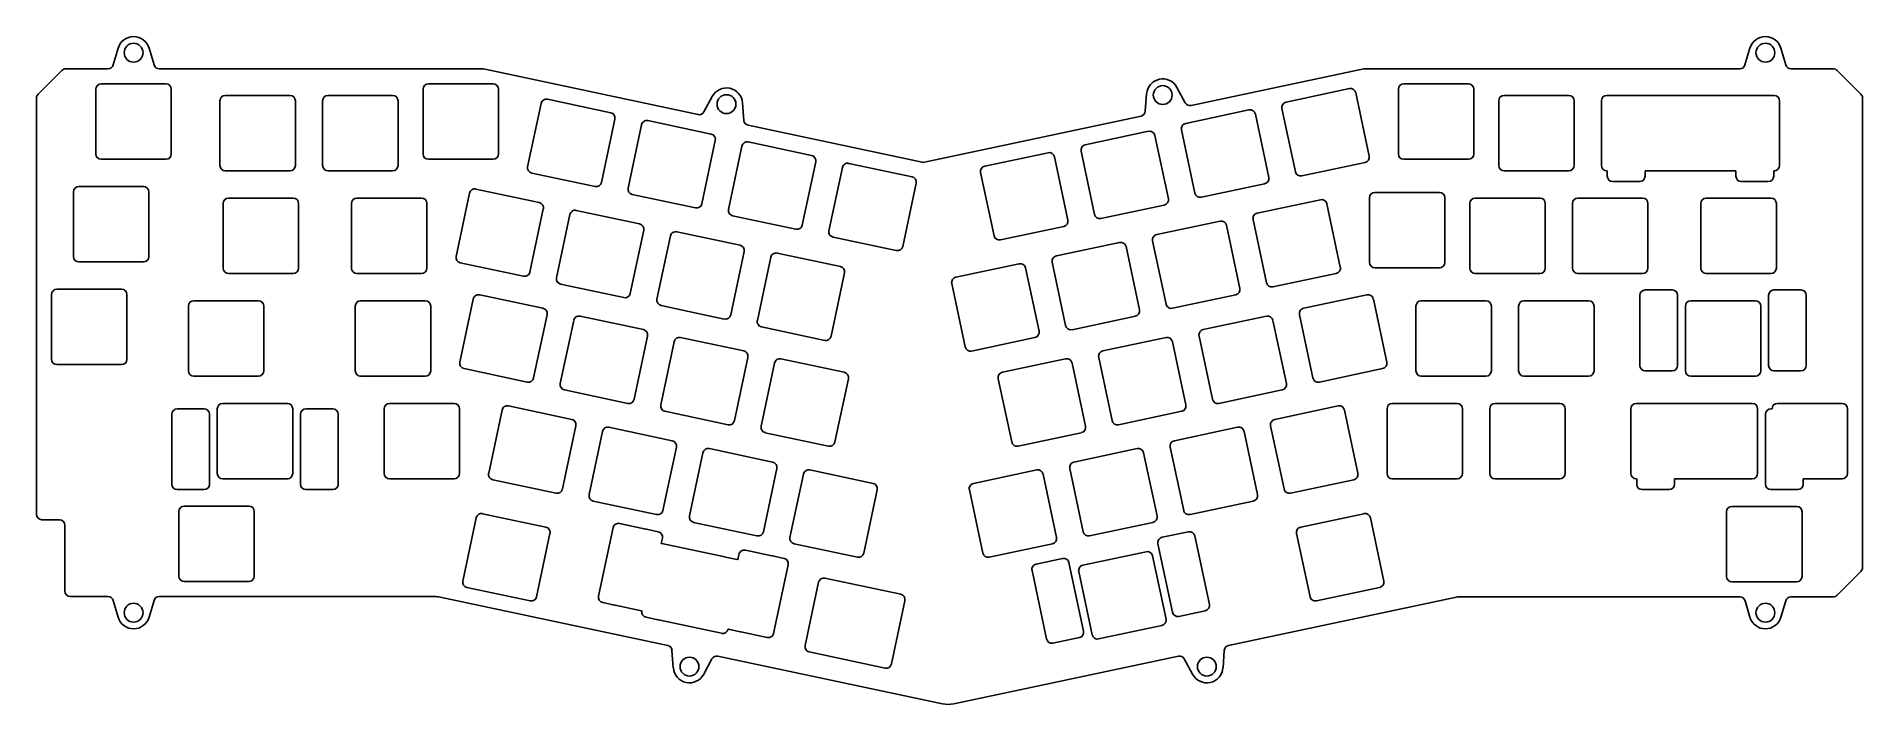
# Model space of a CAD drawing. Header units: millimetres. Extents: x -10 to 329, y -108 to 16.
import ezdxf

# ---------------------------------------------------------------- set-up
doc = ezdxf.new("R2010")
doc.units = ezdxf.units.MM

msp = doc.modelspace()

# ---------------------------------------------------------------- linework, layer by layer
at = {"color": 7, "linetype": 'Continuous', "lineweight": 25}
for p, q in [((5.35, 13.62), (4.44, 10.5)), ((12.02, 10.5), (11.11, 13.62)), ((308.13, 13.62), (307.22, 10.5)), ((314.8, 10.5), (313.89, 13.62)), ((-5.07, 9.49), (-9.49, 5.07)), ((-4.37, 9.78), (3.48, 9.78)), ((2.23, 7), (14.23, 7)), ((12.98, 9.78), (72.94, 9.78)), ((62.94, 7), (74.94, 7)), ((73.15, 9.76), (112.97, 1.29)), ((204.45, 2.98), (236.47, 9.78)), ((236.47, 9.78), (306.26, 9.78)), ((243.9, 7), (255.9, 7)), ((315.76, 9.78), (323.6, 9.78)), ((328.73, 5.07), (324.31, 9.49)), ((-9.78, -72.87), (-9.78, 4.37)), ((1.23, 6), (1.23, -6)), ((15.23, 6), (15.23, -6)), ((24.25, 3.86), (24.25, -8.14)), ((25.25, 4.86), (37.25, 4.86)), ((38.25, 3.86), (38.25, -8.14)), ((43.3, 3.86), (43.3, -8.14)), ((44.3, 4.86), (56.3, 4.86)), ((57.3, 3.86), (57.3, -8.14)), ((61.94, 6), (61.94, -6)), ((75.94, 6), (75.94, -6)), ((85.03, 4.13), (96.76, 1.64)), ((114.06, 1.8), (115.6, 4.66)), ((121.23, 3.46), (121.47, 0.22)), ((195.95, 1.9), (196.19, 5.15)), ((201.83, 6.34), (203.36, 3.48)), ((222.08, 3.62), (233.81, 6.11)), ((235, 5.34), (237.49, -6.39)), ((242.9, 6), (242.9, -6)), ((256.9, 6), (256.9, -6)), ((261.53, 3.86), (261.53, -8.14)), ((262.53, 4.86), (274.53, 4.86)), ((275.53, 3.86), (275.53, -8.14)), ((280.58, 3.86), (280.58, -8.14)), ((281.58, 4.86), (312.63, 4.86)), ((313.63, 3.86), (313.63, -8.14)), ((329.02, -82.75), (329.02, 4.37)), ((83.84, 3.36), (81.35, -8.37)), ((97.53, 0.45), (95.04, -11.28)), ((103.66, 0.17), (115.4, -2.32)), ((154.97, -7.54), (195.16, 1)), ((203.44, -0.34), (215.18, 2.15)), ((216.37, 1.38), (218.86, -10.35)), ((221.31, 2.43), (223.8, -9.3)), ((102.47, -0.6), (99.98, -12.33)), ((122.26, -0.68), (154.55, -7.54)), ((184.81, -4.3), (196.55, -1.81)), ((197.73, -2.58), (200.23, -14.31)), ((202.67, -1.53), (205.17, -13.26)), ((116.17, -3.51), (113.67, -15.24)), ((121.11, -4.56), (118.61, -16.29)), ((122.29, -3.79), (134.03, -6.28)), ((166.17, -8.26), (177.91, -5.77)), ((179.1, -6.54), (181.59, -18.28)), ((184.04, -5.49), (186.53, -17.23)), ((2.23, -7), (14.23, -7)), ((25.25, -9.14), (37.25, -9.14)), ((44.3, -9.14), (56.3, -9.14)), ((62.94, -7), (74.94, -7)), ((82.12, -9.56), (93.85, -12.05)), ((134.8, -7.47), (132.31, -19.21)), ((139.74, -8.52), (137.25, -20.26)), ((140.93, -7.75), (152.67, -10.24)), ((165.4, -9.45), (167.9, -21.19)), ((224.99, -10.07), (236.72, -7.58)), ((243.9, -7), (255.9, -7)), ((262.53, -9.14), (274.53, -9.14)), ((281.58, -9.14), (281.67, -9.14)), ((281.67, -9.14), (281.67, -10.14)), ((288.67, -10.14), (288.67, -9.14)), ((288.67, -9.14), (305.54, -9.14)), ((305.54, -9.14), (305.54, -10.14)), ((312.54, -10.14), (312.54, -9.14)), ((312.54, -9.14), (312.63, -9.14)), ((-2.93, -13.05), (-2.93, -25.05)), ((-1.93, -12.05), (10.07, -12.05)), ((11.07, -13.05), (11.07, -25.05)), ((70.56, -13.29), (68.07, -25.02)), ((71.75, -12.52), (83.48, -15.01)), ((100.75, -13.52), (112.49, -16.02)), ((153.44, -11.43), (150.94, -23.17)), ((206.35, -14.04), (218.09, -11.54)), ((238.54, -13.13), (250.54, -13.13)), ((282.67, -11.14), (287.67, -11.14)), ((306.54, -11.14), (311.54, -11.14)), ((24.85, -15.19), (24.85, -27.19)), ((25.85, -14.19), (37.85, -14.19)), ((38.85, -15.19), (38.85, -27.19)), ((48.66, -15.19), (48.66, -27.19)), ((49.66, -14.19), (61.66, -14.19)), ((62.66, -15.19), (62.66, -27.19)), ((84.25, -16.2), (81.76, -27.93)), ((90.38, -16.48), (102.12, -18.97)), ((187.72, -18), (199.46, -15.5)), ((216.72, -16.99), (228.45, -14.5)), ((229.64, -15.27), (232.13, -27)), ((237.54, -14.13), (237.54, -26.13)), ((251.54, -14.13), (251.54, -26.13)), ((256.17, -15.19), (256.17, -27.19)), ((257.17, -14.19), (269.17, -14.19)), ((270.17, -15.19), (270.17, -27.19)), ((275.22, -15.19), (275.22, -27.19)), ((276.22, -14.19), (288.22, -14.19)), ((289.22, -15.19), (289.22, -27.19)), ((299.04, -15.19), (299.04, -27.19)), ((300.04, -14.19), (312.04, -14.19)), ((313.04, -15.19), (313.04, -27.19)), ((89.19, -17.25), (86.7, -28.98)), ((102.89, -20.16), (100.39, -31.89)), ((119.38, -17.48), (131.12, -19.98)), ((169.09, -21.96), (180.82, -19.46)), ((198.08, -20.95), (209.82, -18.46)), ((211.01, -19.23), (213.5, -30.96)), ((215.95, -18.18), (218.44, -29.91)), ((107.83, -21.21), (105.33, -32.94)), ((109.01, -20.44), (120.75, -22.93)), ((138.02, -21.44), (149.75, -23.94)), ((179.45, -24.91), (191.19, -22.42)), ((192.37, -23.19), (194.87, -34.92)), ((197.31, -22.14), (199.81, -33.87)), ((-1.93, -26.05), (10.07, -26.05)), ((68.84, -26.21), (80.57, -28.7)), ((121.52, -24.12), (119.03, -35.86)), ((126.46, -25.17), (123.97, -36.91)), ((127.65, -24.4), (139.39, -26.89)), ((160.81, -28.87), (172.55, -26.38)), ((178.68, -26.1), (181.17, -37.84)), ((25.85, -28.19), (37.85, -28.19)), ((49.66, -28.19), (61.66, -28.19)), ((87.47, -30.17), (99.21, -32.67)), ((140.16, -28.08), (137.66, -39.82)), ((160.04, -30.06), (162.54, -41.8)), ((173.74, -27.15), (176.23, -38.89)), ((219.63, -30.68), (231.36, -28.19)), ((238.54, -27.13), (250.54, -27.13)), ((257.17, -28.19), (269.17, -28.19)), ((276.22, -28.19), (288.22, -28.19)), ((300.04, -28.19), (312.04, -28.19)), ((-7, -32.1), (-7, -44.1)), ((-6, -31.1), (6, -31.1)), ((7, -32.1), (7, -44.1)), ((19.4, -33.24), (31.4, -33.24)), ((50.36, -33.24), (62.36, -33.24)), ((71.26, -32.92), (68.77, -44.65)), ((72.45, -32.15), (84.18, -34.64)), ((200.99, -34.65), (212.73, -32.15)), ((225.34, -34.64), (237.07, -32.15)), ((238.26, -32.92), (240.75, -44.65)), ((247.16, -33.24), (259.16, -33.24)), ((266.21, -33.24), (278.21, -33.24)), ((287.72, -32.24), (287.72, -45.24)), ((293.72, -31.24), (288.72, -31.24)), ((294.72, -45.24), (294.72, -32.24)), ((297.16, -33.24), (309.16, -33.24)), ((311.6, -32.24), (311.6, -45.24)), ((317.6, -31.24), (312.6, -31.24)), ((318.6, -45.24), (318.6, -32.24)), ((18.4, -34.24), (18.4, -46.24)), ((32.4, -34.24), (32.4, -46.24)), ((49.36, -34.24), (49.36, -46.24)), ((63.36, -34.24), (63.36, -46.24)), ((84.95, -35.83), (82.46, -47.56)), ((89.89, -36.88), (87.4, -48.61)), ((91.08, -36.11), (102.82, -38.6)), ((106.1, -34.13), (117.84, -36.63)), ((182.36, -38.61), (194.1, -36.11)), ((206.7, -38.6), (218.44, -36.11)), ((219.63, -36.88), (222.12, -48.61)), ((224.57, -35.83), (227.06, -47.56)), ((246.16, -34.24), (246.16, -46.24)), ((260.16, -34.24), (260.16, -46.24)), ((265.21, -34.24), (265.21, -46.24)), ((279.21, -34.24), (279.21, -46.24)), ((296.16, -34.24), (296.16, -46.24)), ((310.16, -34.24), (310.16, -46.24)), ((103.59, -39.79), (101.09, -51.52)), ((109.71, -40.07), (121.45, -42.56)), ((124.74, -38.09), (136.47, -40.59)), ((163.73, -42.57), (175.46, -40.07)), ((188.07, -42.56), (199.81, -40.07)), ((205.93, -39.79), (208.43, -51.52)), ((108.53, -40.84), (106.03, -52.57)), ((122.22, -43.75), (119.73, -55.49)), ((128.35, -44.03), (140.09, -46.52)), ((169.43, -46.52), (181.17, -44.03)), ((187.3, -43.75), (189.79, -55.49)), ((200.99, -40.84), (203.49, -52.57)), ((-6, -45.1), (6, -45.1)), ((19.4, -47.24), (31.4, -47.24)), ((50.36, -47.24), (62.36, -47.24)), ((69.54, -45.84), (81.27, -48.33)), ((127.16, -44.8), (124.67, -56.54)), ((182.36, -44.8), (184.85, -56.54)), ((228.25, -48.33), (239.98, -45.84)), ((247.16, -47.24), (259.16, -47.24)), ((266.21, -47.24), (278.21, -47.24)), ((288.72, -46.24), (293.72, -46.24)), ((297.16, -47.24), (309.16, -47.24)), ((312.6, -46.24), (317.6, -46.24)), ((88.17, -49.8), (99.91, -52.3)), ((140.86, -47.71), (138.36, -59.45)), ((168.66, -47.71), (171.16, -59.45)), ((209.61, -52.3), (221.35, -49.8)), ((21.32, -53.29), (16.32, -53.29)), ((23.76, -53.29), (23.76, -65.29)), ((24.76, -52.29), (36.76, -52.29)), ((37.76, -53.29), (37.76, -65.29)), ((45.2, -53.29), (40.2, -53.29)), ((54.71, -53.29), (54.71, -65.29)), ((55.71, -52.29), (67.71, -52.29)), ((68.71, -53.29), (68.71, -65.29)), ((76.61, -53.53), (74.12, -65.26)), ((77.8, -52.76), (89.53, -55.25)), ((106.8, -53.76), (118.54, -56.26)), ((190.98, -56.26), (202.72, -53.76)), ((219.98, -55.25), (231.71, -52.76)), ((232.9, -53.53), (235.39, -65.26)), ((240.8, -53.29), (240.8, -65.29)), ((241.8, -52.29), (253.8, -52.29)), ((254.8, -53.29), (254.8, -65.29)), ((259.85, -53.29), (259.85, -65.29)), ((260.85, -52.29), (272.85, -52.29)), ((273.85, -53.29), (273.85, -65.29)), ((286.05, -53.29), (286.05, -65.29)), ((287.05, -52.29), (308.57, -52.29)), ((309.57, -53.29), (309.57, -65.29)), ((312.24, -53.29), (312.01, -53.29)), ((313.24, -52.29), (325.24, -52.29)), ((326.24, -53.29), (326.24, -65.29)), ((15.32, -54.29), (15.32, -67.29)), ((22.32, -67.29), (22.32, -54.29)), ((39.2, -54.29), (39.2, -67.29)), ((46.2, -67.29), (46.2, -54.29)), ((90.3, -56.44), (87.81, -68.17)), ((95.24, -57.49), (92.75, -69.22)), ((96.43, -56.72), (108.17, -59.21)), ((201.34, -59.21), (213.08, -56.72)), ((214.27, -57.49), (216.76, -69.22)), ((219.21, -56.44), (221.7, -68.17)), ((311.01, -54.29), (311.01, -67.29)), ((108.94, -60.4), (106.44, -72.13)), ((115.06, -60.68), (126.8, -63.17)), ((125.44, -57.72), (137.17, -60.22)), ((172.35, -60.22), (184.08, -57.72)), ((182.71, -63.17), (194.45, -60.68)), ((200.57, -60.4), (203.07, -72.13)), ((113.88, -61.45), (111.38, -73.18)), ((127.57, -64.36), (125.08, -76.1)), ((181.94, -64.36), (184.43, -76.1)), ((195.63, -61.45), (198.13, -73.18)), ((24.76, -66.29), (36.76, -66.29)), ((55.71, -66.29), (67.71, -66.29)), ((74.89, -66.45), (86.62, -68.94)), ((132.51, -65.41), (130.02, -77.15)), ((133.7, -64.64), (145.44, -67.13)), ((164.07, -67.13), (175.81, -64.64)), ((177, -65.41), (179.49, -77.15)), ((222.89, -68.94), (234.62, -66.45)), ((241.8, -66.29), (253.8, -66.29)), ((260.85, -66.29), (272.85, -66.29)), ((287.05, -66.29), (287.13, -66.29)), ((287.13, -66.29), (287.13, -67.29)), ((294.13, -67.29), (294.13, -66.29)), ((294.13, -66.29), (308.57, -66.29)), ((318.01, -67.29), (318.01, -66.29)), ((318.01, -66.29), (325.24, -66.29)), ((16.32, -68.29), (21.32, -68.29)), ((40.2, -68.29), (45.2, -68.29)), ((93.52, -70.41), (105.26, -72.91)), ((146.21, -68.32), (143.71, -80.06)), ((163.3, -68.32), (165.8, -80.06)), ((204.25, -72.91), (215.99, -70.41)), ((288.13, -68.29), (293.13, -68.29)), ((312.01, -68.29), (317.01, -68.29)), ((-5.53, -73.87), (-8.78, -73.87)), ((16.62, -72.34), (16.62, -84.34)), ((17.62, -71.34), (29.62, -71.34)), ((30.62, -72.34), (30.62, -84.34)), ((71.8, -73.52), (69.31, -85.25)), ((72.99, -72.75), (84.72, -75.24)), ((112.15, -74.37), (123.89, -76.87)), ((185.62, -76.87), (197.36, -74.37)), ((224.79, -75.24), (236.52, -72.75)), ((237.71, -73.52), (240.2, -85.25)), ((303.8, -72.39), (303.8, -84.39)), ((304.8, -71.39), (316.8, -71.39)), ((317.8, -72.39), (317.8, -84.39)), ((-4.53, -74.87), (-4.53, -87.12)), ((85.49, -76.43), (83, -88.16)), ((97.21, -75.33), (94.5, -88.05)), ((103.28, -75.6), (98.39, -74.56)), ((105.57, -76.09), (103.4, -75.63)), ((106.13, -78.26), (106.34, -77.28)), ((203.95, -76.09), (199.06, -77.13)), ((207.84, -89.58), (205.14, -76.87)), ((224.02, -76.43), (226.51, -88.16)), ((117.96, -80.77), (106.23, -78.27)), ((118.06, -80.79), (120.25, -81.26)), ((120.56, -80.3), (120.35, -81.29)), ((126.64, -80.57), (121.75, -79.53)), ((128.92, -81.06), (126.75, -80.6)), ((130.79, -78.33), (142.52, -80.83)), ((166.99, -80.83), (178.72, -78.33)), ((180.6, -81.06), (175.71, -82.1)), ((184.38, -82.3), (196.11, -79.81)), ((197.3, -80.58), (199.79, -92.31)), ((198.29, -78.32), (200.99, -91.04)), ((126.99, -94.96), (129.69, -82.24)), ((174.94, -83.28), (177.64, -96)), ((184.49, -94.55), (181.78, -81.83)), ((183.61, -83.49), (186.1, -95.22)), ((324.31, -87.88), (328.73, -83.46)), ((17.62, -85.34), (29.62, -85.34)), ((70.08, -86.44), (81.81, -88.93)), ((135.32, -85.48), (132.83, -97.22)), ((136.51, -84.71), (150.57, -87.7)), ((227.7, -88.93), (239.43, -86.44)), ((304.8, -85.39), (316.8, -85.39)), ((3.48, -88.12), (-3.53, -88.12)), ((4.44, -88.84), (5.35, -91.96)), ((11.11, -91.96), (12.02, -88.84)), ((64.08, -88.12), (12.98, -88.12)), ((107.34, -97.2), (65.12, -88.23)), ((97.45, -89.7), (95.27, -89.23)), ((97.56, -89.73), (102.45, -90.77)), ((151.34, -88.89), (148.85, -100.62)), ((202.18, -91.81), (207.07, -90.77)), ((253.39, -88.28), (211.4, -97.2)), ((306.27, -88.17), (254.43, -88.17)), ((307.23, -88.89), (308.13, -91.96)), ((313.89, -91.96), (314.78, -88.89)), ((323.6, -88.17), (315.74, -88.17)), ((103.31, -91.97), (105.51, -92.44)), ((105.61, -92.46), (117.34, -94.95)), ((118.53, -94.17), (118.53, -94.18)), ((120.8, -94.66), (118.63, -94.2)), ((120.91, -94.69), (125.81, -95.73)), ((187.29, -95.99), (199.02, -93.5)), ((108.37, -101.35), (108.13, -98.11)), ((178.82, -96.77), (183.72, -95.73)), ((210.61, -98.11), (210.37, -101.35)), ((115.55, -99.68), (114.01, -102.55)), ((158.33, -108.04), (116.64, -99.18)), ((133.6, -98.4), (147.66, -101.39)), ((202.1, -99.18), (160.41, -108.04)), ((204.73, -102.55), (203.19, -99.68))]:
    msp.add_line(p, q, dxfattribs=at)
for centre in [(8.23, 12.78), (311.01, 12.78), (118.24, 3.24), (199.18, 4.92), (8.23, -91.12), (311.01, -91.12), (111.37, -101.13), (207.37, -101.13)]:
    msp.add_circle(centre, 1.75, dxfattribs=at)
for centre, radius, start, end in [((8.23, 12.78), 3, 16.2602, 163.7398), ((311.01, 12.78), 3, 16.2602, 163.7398), ((3.48, 10.78), 1, 270, 343.7398), ((12.98, 10.78), 1, 196.2602, 270), ((306.26, 10.78), 1, 270, 343.7398), ((315.76, 10.78), 1, 196.2602, 270), ((-4.37, 8.78), 1, 90, 135), ((2.23, 6), 1, 90, 180), ((14.23, 6), 1, 0, 90), ((62.94, 6), 1, 90, 180), ((72.94, 8.78), 1, 78, 90), ((74.94, 6), 1, 0, 90), ((199.18, 4.92), 3, 28.2602, 175.7398), ((243.9, 6), 1, 90, 180), ((255.9, 6), 1, 0, 90), ((323.6, 8.78), 1, 45, 90), ((-8.78, 4.37), 1, 135, 180), ((25.25, 3.86), 1, 90, 180), ((37.25, 3.86), 1, 0, 90), ((44.3, 3.86), 1, 90, 180), ((56.3, 3.86), 1, 0, 90), ((84.82, 3.16), 1, 78, 168), ((118.24, 3.24), 3, 4.2602, 151.7398), ((204.25, 3.95), 1, 208.2602, 282), ((222.28, 2.64), 1, 102, 192), ((234.02, 5.14), 1, 12, 102), ((262.53, 3.86), 1, 90, 180), ((274.53, 3.86), 1, 360, 90), ((281.58, 3.86), 1, 90, 180), ((312.63, 3.86), 1, 360, 90), ((328.02, 4.37), 1, 360, 45), ((96.56, 0.66), 1, 348, 78), ((103.45, -0.8), 1, 78, 168), ((113.18, 2.27), 1, 258, 331.7398), ((122.47, 0.3), 1, 184.2602, 258), ((194.95, 1.98), 1, 282, 355.7398), ((215.39, 1.18), 1, 12, 102), ((115.19, -3.3), 1, 348, 78), ((196.75, -2.79), 1, 12, 102), ((203.65, -1.32), 1, 102, 192), ((2.23, -6), 1, 180, 270), ((14.23, -6), 1, 270, 0), ((62.94, -6), 1, 180, 270), ((74.94, -6), 1, 270, 0), ((122.09, -4.77), 1, 78, 168), ((133.82, -7.26), 1, 348, 78), ((178.12, -6.75), 1, 12, 102), ((185.02, -5.28), 1, 102, 192), ((236.52, -6.6), 1, 282, 12), ((243.9, -6), 1, 180, 270), ((255.9, -6), 1, 270, 360), ((25.25, -8.14), 1, 180, 270), ((37.25, -8.14), 1, 270, 0), ((44.3, -8.14), 1, 180, 270), ((56.3, -8.14), 1, 270, 0), ((82.32, -8.58), 1, 168, 258), ((140.72, -8.73), 1, 78, 168), ((154.76, -6.57), 1, 258, 282), ((166.38, -9.24), 1, 102, 192), ((224.78, -9.1), 1, 192, 282), ((262.53, -8.14), 1, 180, 270), ((274.53, -8.14), 1, 270, 0), ((281.58, -8.14), 1, 180, 270), ((282.67, -10.14), 1, 180, 270), ((287.67, -10.14), 1, 270, 0), ((306.54, -10.14), 1, 180, 270), ((311.54, -10.14), 1, 270, 360), ((312.63, -8.14), 1, 270, 0), ((-1.93, -13.05), 1, 90, 180), ((10.07, -13.05), 1, 0, 90), ((71.54, -13.49), 1, 78, 168), ((94.06, -11.08), 1, 258, 348), ((100.96, -12.54), 1, 168, 258), ((152.46, -11.22), 1, 348, 78), ((206.14, -13.06), 1, 192, 282), ((217.88, -10.56), 1, 282, 12), ((238.54, -14.13), 1, 90, 180), ((250.54, -14.13), 1, 0, 90), ((25.85, -15.19), 1, 90, 180), ((37.85, -15.19), 1, 0, 90), ((49.66, -15.19), 1, 90, 180), ((61.66, -15.19), 1, 0, 90), ((83.28, -15.99), 1, 348, 78), ((90.17, -17.45), 1, 78, 168), ((112.7, -15.04), 1, 258, 348), ((119.59, -16.5), 1, 168, 258), ((199.25, -14.52), 1, 282, 12), ((228.66, -15.47), 1, 12, 102), ((257.17, -15.19), 1, 90, 180), ((269.17, -15.19), 1, 0, 90), ((276.22, -15.19), 1, 90, 180), ((288.22, -15.19), 1, 0, 90), ((300.04, -15.19), 1, 90, 180), ((312.04, -15.19), 1, 360, 90), ((101.91, -19.95), 1, 348, 78), ((131.33, -19), 1, 258, 348), ((138.22, -20.46), 1, 168, 258), ((180.62, -18.48), 1, 282, 12), ((187.51, -17.02), 1, 192, 282), ((210.03, -19.43), 1, 12, 102), ((216.92, -17.97), 1, 102, 192), ((108.81, -21.42), 1, 78, 168), ((120.54, -23.91), 1, 348, 78), ((149.96, -22.96), 1, 258, 348), ((168.88, -20.98), 1, 192, 282), ((191.39, -23.4), 1, 12, 102), ((198.29, -21.93), 1, 102, 192), ((-1.93, -25.05), 1, 180, 270), ((10.07, -25.05), 1, 270, 0), ((69.04, -25.23), 1, 168, 258), ((127.44, -25.38), 1, 78, 168), ((139.18, -27.87), 1, 348, 78), ((172.76, -27.36), 1, 12, 102), ((179.66, -25.89), 1, 102, 192), ((231.16, -27.21), 1, 282, 12), ((238.54, -26.13), 1, 180, 270), ((250.54, -26.13), 1, 270, 0), ((25.85, -27.19), 1, 180, 270), ((37.85, -27.19), 1, 270, 0), ((49.66, -27.19), 1, 180, 270), ((61.66, -27.19), 1, 270, 0), ((80.78, -27.73), 1, 258, 348), ((87.68, -29.19), 1, 168, 258), ((161.02, -29.85), 1, 102, 192), ((219.42, -29.71), 1, 192, 282), ((257.17, -27.19), 1, 180, 270), ((269.17, -27.19), 1, 270, 360), ((276.22, -27.19), 1, 180, 270), ((288.22, -27.19), 1, 270, 360), ((300.04, -27.19), 1, 180, 270), ((312.04, -27.19), 1, 270, 0), ((-6, -32.1), 1, 90, 180), ((6, -32.1), 1, 0, 90), ((19.4, -34.24), 1, 90, 180), ((31.4, -34.24), 1, 0, 90), ((50.36, -34.24), 1, 90, 180), ((62.36, -34.24), 1, 0, 90), ((72.24, -33.12), 1, 78, 168), ((99.42, -31.69), 1, 258, 348), ((106.31, -33.15), 1, 168, 258), ((200.78, -33.67), 1, 192, 282), ((212.52, -31.17), 1, 282, 12), ((237.28, -33.12), 1, 12, 102), ((247.16, -34.24), 1, 90, 180), ((259.16, -34.24), 1, 0, 90), ((266.21, -34.24), 1, 90, 180), ((278.21, -34.24), 1, 0, 90), ((288.72, -32.24), 1, 90, 180), ((293.72, -32.24), 1, 0, 90), ((297.16, -34.24), 1, 90, 180), ((309.16, -34.24), 1, 360, 90), ((312.6, -32.24), 1, 90, 180), ((317.6, -32.24), 1, 0, 90), ((83.98, -35.62), 1, 348, 78), ((90.87, -37.08), 1, 78, 168), ((118.05, -35.65), 1, 258, 348), ((124.94, -37.11), 1, 168, 258), ((193.89, -35.13), 1, 282, 12), ((218.65, -37.08), 1, 12, 102), ((225.54, -35.62), 1, 102, 192), ((102.61, -39.58), 1, 348, 78), ((109.51, -41.05), 1, 78, 168), ((136.68, -39.61), 1, 258, 348), ((175.26, -39.09), 1, 282, 12), ((182.15, -37.63), 1, 192, 282), ((200.01, -41.05), 1, 12, 102), ((206.91, -39.58), 1, 102, 192), ((121.24, -43.54), 1, 348, 78), ((128.14, -45.01), 1, 78, 168), ((163.52, -41.59), 1, 192, 282), ((181.38, -45.01), 1, 12, 102), ((188.28, -43.54), 1, 102, 192), ((-6, -44.1), 1, 180, 270), ((6, -44.1), 1, 270, 0), ((19.4, -46.24), 1, 180, 270), ((31.4, -46.24), 1, 270, 0), ((50.36, -46.24), 1, 180, 270), ((62.36, -46.24), 1, 270, 0), ((69.74, -44.86), 1, 168, 258), ((139.88, -47.5), 1, 348, 78), ((169.64, -47.5), 1, 102, 192), ((239.78, -44.86), 1, 282, 12), ((247.16, -46.24), 1, 180, 270), ((259.16, -46.24), 1, 270, 360), ((266.21, -46.24), 1, 180, 270), ((278.21, -46.24), 1, 270, 360), ((288.72, -45.24), 1, 180, 270), ((293.72, -45.24), 1, 270, 0), ((297.16, -46.24), 1, 180, 270), ((309.16, -46.24), 1, 270, 0), ((312.6, -45.24), 1, 180, 270), ((317.6, -45.24), 1, 270, 0), ((81.48, -47.36), 1, 258, 348), ((88.38, -48.82), 1, 168, 258), ((221.14, -48.82), 1, 282, 12), ((228.04, -47.36), 1, 192, 282), ((16.32, -54.29), 1, 90, 180), ((21.32, -54.29), 1, 360, 90), ((24.76, -53.29), 1, 90, 180), ((36.76, -53.29), 1, 0, 90), ((40.2, -54.29), 1, 90, 180), ((45.2, -54.29), 1, 0, 90), ((55.71, -53.29), 1, 90, 180), ((67.71, -53.29), 1, 0, 90), ((77.59, -53.73), 1, 78, 168), ((100.12, -51.32), 1, 258, 348), ((107.01, -52.78), 1, 168, 258), ((202.51, -52.78), 1, 282, 12), ((209.4, -51.32), 1, 192, 282), ((231.92, -53.73), 1, 12, 102), ((241.8, -53.29), 1, 90, 180), ((253.8, -53.29), 1, 0, 90), ((260.85, -53.29), 1, 90, 180), ((272.85, -53.29), 1, 360, 90), ((287.05, -53.29), 1, 90, 180), ((308.57, -53.29), 1, 360, 90), ((312.01, -54.29), 1, 90, 180), ((313.24, -53.29), 1, 90, 180), ((325.24, -53.29), 1, 0, 90), ((89.33, -56.23), 1, 348, 78), ((96.22, -57.69), 1, 78, 168), ((118.75, -55.28), 1, 258, 348), ((125.64, -56.74), 1, 168, 258), ((183.88, -56.74), 1, 282, 12), ((190.77, -55.28), 1, 192, 282), ((213.29, -57.69), 1, 12, 102), ((220.18, -56.23), 1, 102, 192), ((107.96, -60.19), 1, 348, 78), ((114.86, -61.66), 1, 78, 168), ((137.38, -59.24), 1, 258, 348), ((172.14, -59.24), 1, 192, 282), ((194.65, -61.66), 1, 12, 102), ((201.55, -60.19), 1, 102, 192), ((126.59, -64.15), 1, 348, 78), ((182.92, -64.15), 1, 102, 192), ((16.32, -67.29), 1, 180, 270), ((21.32, -67.29), 1, 270, 0), ((24.76, -65.29), 1, 180, 270), ((36.76, -65.29), 1, 270, 0), ((40.2, -67.29), 1, 180, 270), ((45.2, -67.29), 1, 270, 0), ((55.71, -65.29), 1, 180, 270), ((67.71, -65.29), 1, 270, 0), ((75.09, -65.47), 1, 168, 258), ((133.49, -65.62), 1, 78, 168), ((145.23, -68.11), 1, 348, 78), ((164.28, -68.11), 1, 102, 192), ((176.02, -65.62), 1, 12, 102), ((234.42, -65.47), 1, 282, 12), ((241.8, -65.29), 1, 180, 270), ((253.8, -65.29), 1, 270, 360), ((260.85, -65.29), 1, 180, 270), ((272.85, -65.29), 1, 270, 0), ((287.05, -65.29), 1, 180, 270), ((288.13, -67.29), 1, 180, 270), ((293.13, -67.29), 1, 270, 0), ((308.57, -65.29), 1, 270, 0), ((312.01, -67.29), 1, 180, 270), ((317.01, -67.29), 1, 270, 360), ((325.24, -65.29), 1, 270, 360), ((86.83, -67.97), 1, 258, 348), ((93.73, -69.43), 1, 168, 258), ((215.78, -69.43), 1, 282, 12), ((222.68, -67.97), 1, 192, 282), ((-8.78, -72.87), 1, 180, 270), ((-5.53, -74.87), 1, 0, 90), ((17.62, -72.34), 1, 90, 180), ((29.62, -72.34), 1, 0, 90), ((72.78, -73.72), 1, 78, 168), ((105.47, -71.93), 1, 258, 348), ((112.36, -73.39), 1, 168, 258), ((197.15, -73.39), 1, 282, 12), ((204.04, -71.93), 1, 192, 282), ((236.73, -73.72), 1, 12, 102), ((304.8, -72.39), 1, 90, 180), ((316.8, -72.39), 1, 0, 90), ((84.52, -76.22), 1, 348, 78), ((98.18, -75.54), 1, 78, 168), ((103.08, -76.58), 1, 71.1626, 78), ((105.36, -77.07), 1, 348, 78), ((124.1, -75.89), 1, 258, 348), ((130.99, -77.35), 1, 168, 258), ((178.52, -77.35), 1, 282, 12), ((185.41, -75.89), 1, 192, 282), ((199.27, -78.11), 1, 102, 192), ((204.16, -77.07), 1, 12, 102), ((224.99, -76.22), 1, 102, 192), ((106.02, -79.25), 1, 78, 83.416), ((117.75, -81.75), 1, 72.4952, 78), ((120.05, -82.24), 1, 72.2962, 78), ((121.54, -80.5), 1, 78, 168), ((126.43, -81.54), 1, 71.1626, 78), ((128.72, -82.04), 1, 348, 78), ((142.73, -79.85), 1, 258, 348), ((166.78, -79.85), 1, 192, 282), ((180.8, -82.04), 1, 12, 102), ((196.32, -80.78), 1, 12, 102), ((17.62, -84.34), 1, 180, 270), ((29.62, -84.34), 1, 270, 0), ((136.3, -85.69), 1, 78, 168), ((175.91, -83.08), 1, 102, 192), ((184.58, -83.28), 1, 102, 192), ((304.8, -84.39), 1, 180, 270), ((316.8, -84.39), 1, 270, 360), ((328.02, -82.75), 1, 315, 0), ((-3.53, -87.12), 1, 180, 270), ((70.28, -85.46), 1, 168, 258), ((95.48, -88.26), 1, 168, 258), ((150.37, -88.68), 1, 348, 78), ((239.23, -85.46), 1, 282, 12), ((323.6, -87.17), 1, 270, 315), ((3.48, -89.12), 1, 16.2602, 90), ((12.98, -89.12), 1, 90, 163.7398), ((64.08, -93.12), 5, 78, 90), ((82.02, -87.96), 1, 258, 348), ((97.77, -88.75), 1, 251.1626, 258), ((102.66, -89.79), 1, 258, 263.416), ((103.52, -90.99), 1, 168.0084, 258), ((201.97, -90.83), 1, 192, 282), ((206.86, -89.79), 1, 282, 12), ((227.49, -87.96), 1, 192, 282), ((254.43, -93.17), 5, 90, 102), ((306.27, -89.17), 1, 16.2602, 90), ((315.74, -89.17), 1, 90, 163.7398), ((8.23, -91.12), 3, 196.2602, 343.7398), ((105.81, -91.48), 1, 252.4952, 258), ((117.55, -93.98), 1, 258, 348), ((118.84, -93.22), 1, 252.2962, 258), ((121.12, -93.71), 1, 251.1626, 258), ((183.51, -94.75), 1, 282, 12), ((198.82, -92.52), 1, 282, 12), ((311.01, -91.12), 3, 196.2602, 343.7398), ((107.14, -98.18), 1, 4.2602, 78), ((126.01, -94.75), 1, 258, 348), ((133.81, -97.43), 1, 168, 258), ((178.62, -95.79), 1, 192, 282), ((187.08, -95.02), 1, 192, 282), ((211.6, -98.18), 1, 102, 175.7398), ((111.37, -101.13), 3, 184.2602, 331.7398), ((116.43, -100.16), 1, 78, 151.7398), ((147.87, -100.42), 1, 258, 348), ((202.31, -100.16), 1, 28.2602, 102), ((207.37, -101.13), 3, 208.2602, 355.7398), ((159.37, -103.15), 5, 258, 282)]:
    msp.add_arc(centre, radius, start, end, dxfattribs=at)

doc.saveas('drawing.dxf')
